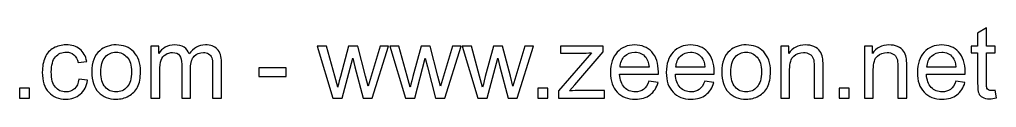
# Model space of a CAD drawing. Header units: millimetres. Extents: x -175 to 234, y -149 to 198.
# Drawn here: x 19.3 to 101.8, y -148.6 to -142.6 of the extents above; entities that cross this region are included whole.
import ezdxf

# ---------------------------------------------------------------- set-up
doc = ezdxf.new("R2010")
doc.units = ezdxf.units.MM
doc.header["$MEASUREMENT"] = 0
doc.layers.add('Layer 1', color=7, linetype='Continuous')

msp = doc.modelspace()

# ---------------------------------------------------------------- linework, layer by layer
at = {"layer": 'Layer 1', "color": 250}
for points, knots in [([(101.6707, -147.8857), (101.6707, -147.8857), (101.7723, -148.5432), (101.7723, -148.5432), (101.7723, -148.5432), (101.5635, -148.587), (101.3758, -148.6096), (101.2121, -148.6096), (101.2121, -148.6096), (100.9426, -148.6096), (100.7338, -148.5672), (100.5842, -148.4812), (100.5842, -148.4812), (100.436, -148.3951), (100.3316, -148.2836), (100.2709, -148.1439), (100.2709, -148.1439), (100.2102, -148.0042), (100.1806, -147.7107), (100.1806, -147.2634), (100.1806, -147.2634), (100.1806, -147.2634), (100.1806, -144.7318), (100.1806, -144.7318), (100.1806, -144.7318), (100.1806, -144.7318), (99.6303, -144.7318), (99.6303, -144.7318), (99.6303, -144.7318), (99.6303, -144.7318), (99.6303, -144.1561), (99.6303, -144.1561), (99.6303, -144.1561), (99.6303, -144.1561), (100.1806, -144.1561), (100.1806, -144.1561), (100.1806, -144.1561), (100.1806, -144.1561), (100.1806, -143.0695), (100.1806, -143.0695), (100.1806, -143.0695), (100.1806, -143.0695), (100.9257, -142.6222), (100.9257, -142.6222), (100.9257, -142.6222), (100.9257, -142.6222), (100.9257, -144.1561), (100.9257, -144.1561), (100.9257, -144.1561), (100.9257, -144.1561), (101.6707, -144.1561), (101.6707, -144.1561), (101.6707, -144.1561), (101.6707, -144.1561), (101.6707, -144.7318), (101.6707, -144.7318), (101.6707, -144.7318), (101.6707, -144.7318), (100.9257, -144.7318), (100.9257, -144.7318), (100.9257, -144.7318), (100.9257, -144.7318), (100.9257, -147.3057), (100.9257, -147.3057), (100.9257, -147.3057), (100.9257, -147.5188), (100.9384, -147.6557), (100.9652, -147.7163), (100.9652, -147.7163), (100.9906, -147.777), (101.0329, -147.825), (101.0922, -147.8617), (101.0922, -147.8617), (101.1515, -147.897), (101.2361, -147.9153), (101.3462, -147.9153), (101.3462, -147.9153), (101.428, -147.9153), (101.5367, -147.9054), (101.6707, -147.8857)], [0, 0, 0, 0, 0.047619, 0.047619, 0.047619, 0.047619, 0.0952381, 0.0952381, 0.0952381, 0.0952381, 0.1428571, 0.1428571, 0.1428571, 0.1428571, 0.1904762, 0.1904762, 0.1904762, 0.1904762, 0.2380952, 0.2380952, 0.2380952, 0.2380952, 0.2857143, 0.2857143, 0.2857143, 0.2857143, 0.3333333, 0.3333333, 0.3333333, 0.3333333, 0.3809524, 0.3809524, 0.3809524, 0.3809524, 0.4285714, 0.4285714, 0.4285714, 0.4285714, 0.4761905, 0.4761905, 0.4761905, 0.4761905, 0.5238095, 0.5238095, 0.5238095, 0.5238095, 0.5714286, 0.5714286, 0.5714286, 0.5714286, 0.6190476, 0.6190476, 0.6190476, 0.6190476, 0.6666667, 0.6666667, 0.6666667, 0.6666667, 0.7142857, 0.7142857, 0.7142857, 0.7142857, 0.7619048, 0.7619048, 0.7619048, 0.7619048, 0.8095238, 0.8095238, 0.8095238, 0.8095238, 0.8571429, 0.8571429, 0.8571429, 0.8571429, 0.9047619, 0.9047619, 0.9047619, 0.9047619, 1, 1, 1, 1]), ([(24.3372, -146.9416), (24.3372, -146.9416), (25.0653, -147.0432), (25.0653, -147.0432), (25.0653, -147.0432), (24.9849, -147.5442), (24.7817, -147.9351), (24.4529, -148.2187), (24.4529, -148.2187), (24.1241, -148.5023), (23.7191, -148.6434), (23.2408, -148.6434), (23.2408, -148.6434), (22.6411, -148.6434), (22.1584, -148.4473), (21.7944, -148.055), (21.7944, -148.055), (21.4289, -147.6627), (21.2469, -147.1011), (21.2469, -146.3701), (21.2469, -146.3701), (21.2469, -145.896), (21.3259, -145.4825), (21.4825, -145.1269), (21.4825, -145.1269), (21.6392, -144.7727), (21.8776, -144.506), (22.1994, -144.3297), (22.1994, -144.3297), (22.5197, -144.1518), (22.8682, -144.0629), (23.2464, -144.0629), (23.2464, -144.0629), (23.722, -144.0629), (24.1128, -144.1829), (24.4148, -144.4242), (24.4148, -144.4242), (24.7182, -144.6655), (24.9129, -145.0084), (24.9976, -145.4515), (24.9976, -145.4515), (24.9976, -145.4515), (24.2779, -145.5616), (24.2779, -145.5616), (24.2779, -145.5616), (24.2088, -145.2666), (24.0874, -145.0451), (23.9111, -144.8955), (23.9111, -144.8955), (23.7361, -144.7473), (23.5244, -144.6726), (23.2761, -144.6726), (23.2761, -144.6726), (22.9007, -144.6726), (22.5959, -144.8066), (22.3602, -145.0747), (22.3602, -145.0747), (22.126, -145.3442), (22.0089, -145.7676), (22.0089, -146.349), (22.0089, -146.349), (22.0089, -146.9388), (22.1218, -147.3664), (22.3475, -147.6331), (22.3475, -147.6331), (22.5747, -147.8998), (22.8697, -148.0338), (23.2323, -148.0338), (23.2323, -148.0338), (23.5258, -148.0338), (23.7699, -147.9449), (23.9647, -147.7657), (23.9647, -147.7657), (24.1608, -147.5879), (24.285, -147.3128), (24.3372, -146.9416)], [0, 0, 0, 0, 0.05, 0.05, 0.05, 0.05, 0.1, 0.1, 0.1, 0.1, 0.15, 0.15, 0.15, 0.15, 0.2, 0.2, 0.2, 0.2, 0.25, 0.25, 0.25, 0.25, 0.3, 0.3, 0.3, 0.3, 0.35, 0.35, 0.35, 0.35, 0.4, 0.4, 0.4, 0.4, 0.45, 0.45, 0.45, 0.45, 0.5, 0.5, 0.5, 0.5, 0.55, 0.55, 0.55, 0.55, 0.6, 0.6, 0.6, 0.6, 0.65, 0.65, 0.65, 0.65, 0.7, 0.7, 0.7, 0.7, 0.75, 0.75, 0.75, 0.75, 0.8, 0.8, 0.8, 0.8, 0.85, 0.85, 0.85, 0.85, 0.9, 0.9, 0.9, 0.9, 1, 1, 1, 1]), ([(25.421, -146.3532), (25.421, -145.5418), (25.6468, -144.9407), (26.0997, -144.5498), (26.0997, -144.5498), (26.4765, -144.2252), (26.938, -144.0629), (27.4812, -144.0629), (27.4812, -144.0629), (28.0838, -144.0629), (28.5777, -144.2605), (28.9615, -144.6556), (28.9615, -144.6556), (29.3439, -145.0493), (29.5358, -145.5954), (29.5358, -146.2911), (29.5358, -146.2911), (29.5358, -146.8555), (29.4512, -147.2986), (29.2818, -147.6218), (29.2818, -147.6218), (29.1125, -147.9449), (28.8655, -148.1961), (28.541, -148.3753), (28.541, -148.3753), (28.2178, -148.5545), (27.8636, -148.6434), (27.4812, -148.6434), (27.4812, -148.6434), (26.866, -148.6434), (26.3693, -148.4473), (25.9897, -148.0536), (25.9897, -148.0536), (25.6101, -147.6599), (25.421, -147.0926), (25.421, -146.3532)], [0, 0, 0, 0, 0.1, 0.1, 0.1, 0.1, 0.2, 0.2, 0.2, 0.2, 0.3, 0.3, 0.3, 0.3, 0.4, 0.4, 0.4, 0.4, 0.5, 0.5, 0.5, 0.5, 0.6, 0.6, 0.6, 0.6, 0.7, 0.7, 0.7, 0.7, 0.8, 0.8, 0.8, 0.8, 1, 1, 1, 1]), ([(30.4093, -148.5503), (30.4093, -148.5503), (30.4093, -144.1561), (30.4093, -144.1561), (30.4093, -144.1561), (30.4093, -144.1561), (31.0782, -144.1561), (31.0782, -144.1561), (31.0782, -144.1561), (31.0782, -144.1561), (31.0782, -144.777), (31.0782, -144.777), (31.0782, -144.777), (31.215, -144.5625), (31.3985, -144.3889), (31.6271, -144.2591), (31.6271, -144.2591), (31.8557, -144.1279), (32.1153, -144.0629), (32.4074, -144.0629), (32.4074, -144.0629), (32.732, -144.0629), (32.9987, -144.1307), (33.2061, -144.2647), (33.2061, -144.2647), (33.4136, -144.4002), (33.5603, -144.5879), (33.645, -144.8306), (33.645, -144.8306), (33.9949, -144.3184), (34.4479, -144.0629), (35.0067, -144.0629), (35.0067, -144.0629), (35.4442, -144.0629), (35.7814, -144.1829), (36.0157, -144.4242), (36.0157, -144.4242), (36.2513, -144.6655), (36.3699, -145.0366), (36.3699, -145.5376), (36.3699, -145.5376), (36.3699, -145.5376), (36.3699, -148.5503), (36.3699, -148.5503), (36.3699, -148.5503), (36.3699, -148.5503), (35.6248, -148.5503), (35.6248, -148.5503), (35.6248, -148.5503), (35.6248, -148.5503), (35.6248, -145.7845), (35.6248, -145.7845), (35.6248, -145.7845), (35.6248, -145.4882), (35.5994, -145.2737), (35.5514, -145.1425), (35.5514, -145.1425), (35.5034, -145.0112), (35.4159, -144.9068), (35.2875, -144.8264), (35.2875, -144.8264), (35.1605, -144.7459), (35.011, -144.7064), (34.8402, -144.7064), (34.8402, -144.7064), (34.5298, -144.7064), (34.2729, -144.8094), (34.0683, -145.014), (34.0683, -145.014), (33.8637, -145.2201), (33.7621, -145.5489), (33.7621, -146.0004), (33.7621, -146.0004), (33.7621, -146.0004), (33.7621, -148.5503), (33.7621, -148.5503), (33.7621, -148.5503), (33.7621, -148.5503), (33.017, -148.5503), (33.017, -148.5503), (33.017, -148.5503), (33.017, -148.5503), (33.017, -145.6984), (33.017, -145.6984), (33.017, -145.6984), (33.017, -145.3682), (32.9564, -145.1199), (32.835, -144.9548), (32.835, -144.9548), (32.7137, -144.7897), (32.5147, -144.7064), (32.2395, -144.7064), (32.2395, -144.7064), (32.0307, -144.7064), (31.8374, -144.7615), (31.6596, -144.8715), (31.6596, -144.8715), (31.4818, -144.9816), (31.3533, -145.1425), (31.2729, -145.3555), (31.2729, -145.3555), (31.1939, -145.5672), (31.1544, -145.8734), (31.1544, -146.2728), (31.1544, -146.2728), (31.1544, -146.2728), (31.1544, -148.5503), (31.1544, -148.5503), (31.1544, -148.5503), (31.1544, -148.5503), (30.4093, -148.5503), (30.4093, -148.5503)], [0, 0, 0, 0, 0.0344828, 0.0344828, 0.0344828, 0.0344828, 0.0689655, 0.0689655, 0.0689655, 0.0689655, 0.1034483, 0.1034483, 0.1034483, 0.1034483, 0.137931, 0.137931, 0.137931, 0.137931, 0.1724138, 0.1724138, 0.1724138, 0.1724138, 0.2068966, 0.2068966, 0.2068966, 0.2068966, 0.2413793, 0.2413793, 0.2413793, 0.2413793, 0.2758621, 0.2758621, 0.2758621, 0.2758621, 0.3103448, 0.3103448, 0.3103448, 0.3103448, 0.3448276, 0.3448276, 0.3448276, 0.3448276, 0.3793103, 0.3793103, 0.3793103, 0.3793103, 0.4137931, 0.4137931, 0.4137931, 0.4137931, 0.4482759, 0.4482759, 0.4482759, 0.4482759, 0.4827586, 0.4827586, 0.4827586, 0.4827586, 0.5172414, 0.5172414, 0.5172414, 0.5172414, 0.5517241, 0.5517241, 0.5517241, 0.5517241, 0.5862069, 0.5862069, 0.5862069, 0.5862069, 0.6206897, 0.6206897, 0.6206897, 0.6206897, 0.6551724, 0.6551724, 0.6551724, 0.6551724, 0.6896552, 0.6896552, 0.6896552, 0.6896552, 0.7241379, 0.7241379, 0.7241379, 0.7241379, 0.7586207, 0.7586207, 0.7586207, 0.7586207, 0.7931034, 0.7931034, 0.7931034, 0.7931034, 0.8275862, 0.8275862, 0.8275862, 0.8275862, 0.862069, 0.862069, 0.862069, 0.862069, 0.8965517, 0.8965517, 0.8965517, 0.8965517, 0.9310345, 0.9310345, 0.9310345, 0.9310345, 1, 1, 1, 1]), ([(45.7763, -148.5503), (45.7763, -148.5503), (44.4485, -144.1561), (44.4485, -144.1561), (44.4485, -144.1561), (44.4485, -144.1561), (45.2274, -144.1561), (45.2274, -144.1561), (45.2274, -144.1561), (45.2274, -144.1561), (45.9287, -146.6919), (45.9287, -146.6919), (45.9287, -146.6919), (45.9287, -146.6919), (46.1771, -147.6359), (46.1771, -147.6359), (46.1771, -147.6359), (46.187, -147.5893), (46.2632, -147.2874), (46.4043, -146.73), (46.4043, -146.73), (46.4043, -146.73), (47.1, -144.1561), (47.1, -144.1561), (47.1, -144.1561), (47.1, -144.1561), (47.8634, -144.1561), (47.8634, -144.1561), (47.8634, -144.1561), (47.8634, -144.1561), (48.5252, -146.7074), (48.5252, -146.7074), (48.5252, -146.7074), (48.5252, -146.7074), (48.7411, -147.5442), (48.7411, -147.5442), (48.7411, -147.5442), (48.7411, -147.5442), (48.9937, -146.6961), (48.9937, -146.6961), (48.9937, -146.6961), (48.9937, -146.6961), (49.7529, -144.1561), (49.7529, -144.1561), (49.7529, -144.1561), (49.7529, -144.1561), (50.4768, -144.1561), (50.4768, -144.1561), (50.4768, -144.1561), (50.4768, -144.1561), (49.0981, -148.5503), (49.0981, -148.5503), (49.0981, -148.5503), (49.0981, -148.5503), (48.3276, -148.5503), (48.3276, -148.5503), (48.3276, -148.5503), (48.3276, -148.5503), (47.6305, -145.9214), (47.6305, -145.9214), (47.6305, -145.9214), (47.6305, -145.9214), (47.4541, -145.1693), (47.4541, -145.1693), (47.4541, -145.1693), (47.4541, -145.1693), (46.5651, -148.5503), (46.5651, -148.5503), (46.5651, -148.5503), (46.5651, -148.5503), (45.7763, -148.5503), (45.7763, -148.5503)], [0, 0, 0, 0, 0.0526316, 0.0526316, 0.0526316, 0.0526316, 0.1052632, 0.1052632, 0.1052632, 0.1052632, 0.1578947, 0.1578947, 0.1578947, 0.1578947, 0.2105263, 0.2105263, 0.2105263, 0.2105263, 0.2631579, 0.2631579, 0.2631579, 0.2631579, 0.3157895, 0.3157895, 0.3157895, 0.3157895, 0.3684211, 0.3684211, 0.3684211, 0.3684211, 0.4210526, 0.4210526, 0.4210526, 0.4210526, 0.4736842, 0.4736842, 0.4736842, 0.4736842, 0.5263158, 0.5263158, 0.5263158, 0.5263158, 0.5789474, 0.5789474, 0.5789474, 0.5789474, 0.6315789, 0.6315789, 0.6315789, 0.6315789, 0.6842105, 0.6842105, 0.6842105, 0.6842105, 0.7368421, 0.7368421, 0.7368421, 0.7368421, 0.7894737, 0.7894737, 0.7894737, 0.7894737, 0.8421053, 0.8421053, 0.8421053, 0.8421053, 0.8947368, 0.8947368, 0.8947368, 0.8947368, 1, 1, 1, 1]), ([(51.8907, -148.5503), (51.8907, -148.5503), (50.5629, -144.1561), (50.5629, -144.1561), (50.5629, -144.1561), (50.5629, -144.1561), (51.3418, -144.1561), (51.3418, -144.1561), (51.3418, -144.1561), (51.3418, -144.1561), (52.0431, -146.6919), (52.0431, -146.6919), (52.0431, -146.6919), (52.0431, -146.6919), (52.2915, -147.6359), (52.2915, -147.6359), (52.2915, -147.6359), (52.3014, -147.5893), (52.3776, -147.2874), (52.5187, -146.73), (52.5187, -146.73), (52.5187, -146.73), (53.2144, -144.1561), (53.2144, -144.1561), (53.2144, -144.1561), (53.2144, -144.1561), (53.9778, -144.1561), (53.9778, -144.1561), (53.9778, -144.1561), (53.9778, -144.1561), (54.6396, -146.7074), (54.6396, -146.7074), (54.6396, -146.7074), (54.6396, -146.7074), (54.8555, -147.5442), (54.8555, -147.5442), (54.8555, -147.5442), (54.8555, -147.5442), (55.1081, -146.6961), (55.1081, -146.6961), (55.1081, -146.6961), (55.1081, -146.6961), (55.8673, -144.1561), (55.8673, -144.1561), (55.8673, -144.1561), (55.8673, -144.1561), (56.5912, -144.1561), (56.5912, -144.1561), (56.5912, -144.1561), (56.5912, -144.1561), (55.2125, -148.5503), (55.2125, -148.5503), (55.2125, -148.5503), (55.2125, -148.5503), (54.442, -148.5503), (54.442, -148.5503), (54.442, -148.5503), (54.442, -148.5503), (53.7449, -145.9214), (53.7449, -145.9214), (53.7449, -145.9214), (53.7449, -145.9214), (53.5685, -145.1693), (53.5685, -145.1693), (53.5685, -145.1693), (53.5685, -145.1693), (52.6795, -148.5503), (52.6795, -148.5503), (52.6795, -148.5503), (52.6795, -148.5503), (51.8907, -148.5503), (51.8907, -148.5503)], [0, 0, 0, 0, 0.0526316, 0.0526316, 0.0526316, 0.0526316, 0.1052632, 0.1052632, 0.1052632, 0.1052632, 0.1578947, 0.1578947, 0.1578947, 0.1578947, 0.2105263, 0.2105263, 0.2105263, 0.2105263, 0.2631579, 0.2631579, 0.2631579, 0.2631579, 0.3157895, 0.3157895, 0.3157895, 0.3157895, 0.3684211, 0.3684211, 0.3684211, 0.3684211, 0.4210526, 0.4210526, 0.4210526, 0.4210526, 0.4736842, 0.4736842, 0.4736842, 0.4736842, 0.5263158, 0.5263158, 0.5263158, 0.5263158, 0.5789474, 0.5789474, 0.5789474, 0.5789474, 0.6315789, 0.6315789, 0.6315789, 0.6315789, 0.6842105, 0.6842105, 0.6842105, 0.6842105, 0.7368421, 0.7368421, 0.7368421, 0.7368421, 0.7894737, 0.7894737, 0.7894737, 0.7894737, 0.8421053, 0.8421053, 0.8421053, 0.8421053, 0.8947368, 0.8947368, 0.8947368, 0.8947368, 1, 1, 1, 1]), ([(58.0051, -148.5503), (58.0051, -148.5503), (56.6773, -144.1561), (56.6773, -144.1561), (56.6773, -144.1561), (56.6773, -144.1561), (57.4562, -144.1561), (57.4562, -144.1561), (57.4562, -144.1561), (57.4562, -144.1561), (58.1575, -146.6919), (58.1575, -146.6919), (58.1575, -146.6919), (58.1575, -146.6919), (58.4059, -147.6359), (58.4059, -147.6359), (58.4059, -147.6359), (58.4158, -147.5893), (58.492, -147.2874), (58.6331, -146.73), (58.6331, -146.73), (58.6331, -146.73), (59.3288, -144.1561), (59.3288, -144.1561), (59.3288, -144.1561), (59.3288, -144.1561), (60.0922, -144.1561), (60.0922, -144.1561), (60.0922, -144.1561), (60.0922, -144.1561), (60.754, -146.7074), (60.754, -146.7074), (60.754, -146.7074), (60.754, -146.7074), (60.9699, -147.5442), (60.9699, -147.5442), (60.9699, -147.5442), (60.9699, -147.5442), (61.2225, -146.6961), (61.2225, -146.6961), (61.2225, -146.6961), (61.2225, -146.6961), (61.9817, -144.1561), (61.9817, -144.1561), (61.9817, -144.1561), (61.9817, -144.1561), (62.7056, -144.1561), (62.7056, -144.1561), (62.7056, -144.1561), (62.7056, -144.1561), (61.3269, -148.5503), (61.3269, -148.5503), (61.3269, -148.5503), (61.3269, -148.5503), (60.5564, -148.5503), (60.5564, -148.5503), (60.5564, -148.5503), (60.5564, -148.5503), (59.8593, -145.9214), (59.8593, -145.9214), (59.8593, -145.9214), (59.8593, -145.9214), (59.6829, -145.1693), (59.6829, -145.1693), (59.6829, -145.1693), (59.6829, -145.1693), (58.7939, -148.5503), (58.7939, -148.5503), (58.7939, -148.5503), (58.7939, -148.5503), (58.0051, -148.5503), (58.0051, -148.5503)], [0, 0, 0, 0, 0.0526316, 0.0526316, 0.0526316, 0.0526316, 0.1052632, 0.1052632, 0.1052632, 0.1052632, 0.1578947, 0.1578947, 0.1578947, 0.1578947, 0.2105263, 0.2105263, 0.2105263, 0.2105263, 0.2631579, 0.2631579, 0.2631579, 0.2631579, 0.3157895, 0.3157895, 0.3157895, 0.3157895, 0.3684211, 0.3684211, 0.3684211, 0.3684211, 0.4210526, 0.4210526, 0.4210526, 0.4210526, 0.4736842, 0.4736842, 0.4736842, 0.4736842, 0.5263158, 0.5263158, 0.5263158, 0.5263158, 0.5789474, 0.5789474, 0.5789474, 0.5789474, 0.6315789, 0.6315789, 0.6315789, 0.6315789, 0.6842105, 0.6842105, 0.6842105, 0.6842105, 0.7368421, 0.7368421, 0.7368421, 0.7368421, 0.7894737, 0.7894737, 0.7894737, 0.7894737, 0.8421053, 0.8421053, 0.8421053, 0.8421053, 0.8947368, 0.8947368, 0.8947368, 0.8947368, 1, 1, 1, 1]), ([(64.8208, -148.5503), (64.8208, -148.5503), (64.8208, -147.9435), (64.8208, -147.9435), (64.8208, -147.9435), (64.8208, -147.9435), (67.6035, -144.7318), (67.6035, -144.7318), (67.6035, -144.7318), (67.2874, -144.7488), (67.0094, -144.7572), (66.7696, -144.7572), (66.7696, -144.7572), (66.7696, -144.7572), (64.9901, -144.7572), (64.9901, -144.7572), (64.9901, -144.7572), (64.9901, -144.7572), (64.9901, -144.1561), (64.9901, -144.1561), (64.9901, -144.1561), (64.9901, -144.1561), (68.5715, -144.1561), (68.5715, -144.1561), (68.5715, -144.1561), (68.5715, -144.1561), (68.5715, -144.6457), (68.5715, -144.6457), (68.5715, -144.6457), (68.5715, -144.6457), (66.1896, -147.4313), (66.1896, -147.4313), (66.1896, -147.4313), (66.1896, -147.4313), (65.7338, -147.9492), (65.7338, -147.9492), (65.7338, -147.9492), (66.0682, -147.9209), (66.3815, -147.9068), (66.6736, -147.9068), (66.6736, -147.9068), (66.6736, -147.9068), (68.707, -147.9068), (68.707, -147.9068), (68.707, -147.9068), (68.707, -147.9068), (68.707, -148.5503), (68.707, -148.5503), (68.707, -148.5503), (68.707, -148.5503), (64.8208, -148.5503), (64.8208, -148.5503)], [0, 0, 0, 0, 0.0714286, 0.0714286, 0.0714286, 0.0714286, 0.1428571, 0.1428571, 0.1428571, 0.1428571, 0.2142857, 0.2142857, 0.2142857, 0.2142857, 0.2857143, 0.2857143, 0.2857143, 0.2857143, 0.3571429, 0.3571429, 0.3571429, 0.3571429, 0.4285714, 0.4285714, 0.4285714, 0.4285714, 0.5, 0.5, 0.5, 0.5, 0.5714286, 0.5714286, 0.5714286, 0.5714286, 0.6428571, 0.6428571, 0.6428571, 0.6428571, 0.7142857, 0.7142857, 0.7142857, 0.7142857, 0.7857143, 0.7857143, 0.7857143, 0.7857143, 0.8571429, 0.8571429, 0.8571429, 0.8571429, 1, 1, 1, 1]), ([(72.4451, -147.1279), (72.4451, -147.1279), (73.2156, -147.2295), (73.2156, -147.2295), (73.2156, -147.2295), (73.0956, -147.6768), (72.8713, -148.0254), (72.5439, -148.2723), (72.5439, -148.2723), (72.2165, -148.5193), (71.7988, -148.6434), (71.2894, -148.6434), (71.2894, -148.6434), (70.6488, -148.6434), (70.1408, -148.4459), (69.7654, -148.0508), (69.7654, -148.0508), (69.39, -147.6571), (69.2024, -147.1025), (69.2024, -146.3899), (69.2024, -146.3899), (69.2024, -145.6533), (69.3915, -145.0804), (69.771, -144.674), (69.771, -144.674), (70.1506, -144.2661), (70.6431, -144.0629), (71.2485, -144.0629), (71.2485, -144.0629), (71.8341, -144.0629), (72.3125, -144.2619), (72.6836, -144.6613), (72.6836, -144.6613), (73.0547, -145.0606), (73.241, -145.6222), (73.241, -146.3461), (73.241, -146.3461), (73.241, -146.3899), (73.2396, -146.4562), (73.2368, -146.5437), (73.2368, -146.5437), (73.2368, -146.5437), (69.9644, -146.5437), (69.9644, -146.5437), (69.9644, -146.5437), (69.9926, -147.0249), (70.1281, -147.3946), (70.3736, -147.65), (70.3736, -147.65), (70.6177, -147.9054), (70.9239, -148.0338), (71.2894, -148.0338), (71.2894, -148.0338), (71.5618, -148.0338), (71.7946, -147.9619), (71.9865, -147.8179), (71.9865, -147.8179), (72.1798, -147.674), (72.3322, -147.444), (72.4451, -147.1279)], [0, 0, 0, 0, 0.0625, 0.0625, 0.0625, 0.0625, 0.125, 0.125, 0.125, 0.125, 0.1875, 0.1875, 0.1875, 0.1875, 0.25, 0.25, 0.25, 0.25, 0.3125, 0.3125, 0.3125, 0.3125, 0.375, 0.375, 0.375, 0.375, 0.4375, 0.4375, 0.4375, 0.4375, 0.5, 0.5, 0.5, 0.5, 0.5625, 0.5625, 0.5625, 0.5625, 0.625, 0.625, 0.625, 0.625, 0.6875, 0.6875, 0.6875, 0.6875, 0.75, 0.75, 0.75, 0.75, 0.8125, 0.8125, 0.8125, 0.8125, 0.875, 0.875, 0.875, 0.875, 1, 1, 1, 1]), ([(77.154, -147.1279), (77.154, -147.1279), (77.9245, -147.2295), (77.9245, -147.2295), (77.9245, -147.2295), (77.8045, -147.6768), (77.5802, -148.0254), (77.2528, -148.2723), (77.2528, -148.2723), (76.9254, -148.5193), (76.5077, -148.6434), (75.9983, -148.6434), (75.9983, -148.6434), (75.3577, -148.6434), (74.8497, -148.4459), (74.4743, -148.0508), (74.4743, -148.0508), (74.0989, -147.6571), (73.9113, -147.1025), (73.9113, -146.3899), (73.9113, -146.3899), (73.9113, -145.6533), (74.1004, -145.0804), (74.4799, -144.674), (74.4799, -144.674), (74.8595, -144.2661), (75.352, -144.0629), (75.9574, -144.0629), (75.9574, -144.0629), (76.543, -144.0629), (77.0214, -144.2619), (77.3925, -144.6613), (77.3925, -144.6613), (77.7636, -145.0606), (77.9499, -145.6222), (77.9499, -146.3461), (77.9499, -146.3461), (77.9499, -146.3899), (77.9485, -146.4562), (77.9457, -146.5437), (77.9457, -146.5437), (77.9457, -146.5437), (74.6733, -146.5437), (74.6733, -146.5437), (74.6733, -146.5437), (74.7015, -147.0249), (74.837, -147.3946), (75.0825, -147.65), (75.0825, -147.65), (75.3266, -147.9054), (75.6328, -148.0338), (75.9983, -148.0338), (75.9983, -148.0338), (76.2707, -148.0338), (76.5035, -147.9619), (76.6954, -147.8179), (76.6954, -147.8179), (76.8887, -147.674), (77.0411, -147.444), (77.154, -147.1279)], [0, 0, 0, 0, 0.0625, 0.0625, 0.0625, 0.0625, 0.125, 0.125, 0.125, 0.125, 0.1875, 0.1875, 0.1875, 0.1875, 0.25, 0.25, 0.25, 0.25, 0.3125, 0.3125, 0.3125, 0.3125, 0.375, 0.375, 0.375, 0.375, 0.4375, 0.4375, 0.4375, 0.4375, 0.5, 0.5, 0.5, 0.5, 0.5625, 0.5625, 0.5625, 0.5625, 0.625, 0.625, 0.625, 0.625, 0.6875, 0.6875, 0.6875, 0.6875, 0.75, 0.75, 0.75, 0.75, 0.8125, 0.8125, 0.8125, 0.8125, 0.875, 0.875, 0.875, 0.875, 1, 1, 1, 1]), ([(78.5863, -146.3532), (78.5863, -145.5418), (78.8121, -144.9407), (79.265, -144.5498), (79.265, -144.5498), (79.6418, -144.2252), (80.1033, -144.0629), (80.6465, -144.0629), (80.6465, -144.0629), (81.2491, -144.0629), (81.743, -144.2605), (82.1268, -144.6556), (82.1268, -144.6556), (82.5092, -145.0493), (82.7011, -145.5954), (82.7011, -146.2911), (82.7011, -146.2911), (82.7011, -146.8555), (82.6165, -147.2986), (82.4471, -147.6218), (82.4471, -147.6218), (82.2778, -147.9449), (82.0308, -148.1961), (81.7063, -148.3753), (81.7063, -148.3753), (81.3831, -148.5545), (81.0289, -148.6434), (80.6465, -148.6434), (80.6465, -148.6434), (80.0313, -148.6434), (79.5346, -148.4473), (79.155, -148.0536), (79.155, -148.0536), (78.7754, -147.6599), (78.5863, -147.0926), (78.5863, -146.3532)], [0, 0, 0, 0, 0.1, 0.1, 0.1, 0.1, 0.2, 0.2, 0.2, 0.2, 0.3, 0.3, 0.3, 0.3, 0.4, 0.4, 0.4, 0.4, 0.5, 0.5, 0.5, 0.5, 0.6, 0.6, 0.6, 0.6, 0.7, 0.7, 0.7, 0.7, 0.8, 0.8, 0.8, 0.8, 1, 1, 1, 1]), ([(83.5746, -148.5503), (83.5746, -148.5503), (83.5746, -144.1561), (83.5746, -144.1561), (83.5746, -144.1561), (83.5746, -144.1561), (84.2435, -144.1561), (84.2435, -144.1561), (84.2435, -144.1561), (84.2435, -144.1561), (84.2435, -144.7798), (84.2435, -144.7798), (84.2435, -144.7798), (84.5652, -144.3014), (85.0309, -144.0629), (85.6391, -144.0629), (85.6391, -144.0629), (85.9044, -144.0629), (86.1471, -144.1109), (86.3686, -144.2055), (86.3686, -144.2055), (86.5902, -144.3), (86.7567, -144.4256), (86.8667, -144.5794), (86.8667, -144.5794), (86.9768, -144.7332), (87.0544, -144.9167), (87.0982, -145.1283), (87.0982, -145.1283), (87.125, -145.2666), (87.1391, -145.5079), (87.1391, -145.8522), (87.1391, -145.8522), (87.1391, -145.8522), (87.1391, -148.5503), (87.1391, -148.5503), (87.1391, -148.5503), (87.1391, -148.5503), (86.394, -148.5503), (86.394, -148.5503), (86.394, -148.5503), (86.394, -148.5503), (86.394, -145.8805), (86.394, -145.8805), (86.394, -145.8805), (86.394, -145.5771), (86.3658, -145.3499), (86.3079, -145.2003), (86.3079, -145.2003), (86.2501, -145.0507), (86.1471, -144.9308), (86.0003, -144.8405), (86.0003, -144.8405), (85.8536, -144.7516), (85.68, -144.7064), (85.4824, -144.7064), (85.4824, -144.7064), (85.1663, -144.7064), (84.894, -144.8066), (84.664, -145.0084), (84.664, -145.0084), (84.434, -145.2088), (84.3197, -145.5912), (84.3197, -146.1528), (84.3197, -146.1528), (84.3197, -146.1528), (84.3197, -148.5503), (84.3197, -148.5503), (84.3197, -148.5503), (84.3197, -148.5503), (83.5746, -148.5503), (83.5746, -148.5503)], [0, 0, 0, 0, 0.0526316, 0.0526316, 0.0526316, 0.0526316, 0.1052632, 0.1052632, 0.1052632, 0.1052632, 0.1578947, 0.1578947, 0.1578947, 0.1578947, 0.2105263, 0.2105263, 0.2105263, 0.2105263, 0.2631579, 0.2631579, 0.2631579, 0.2631579, 0.3157895, 0.3157895, 0.3157895, 0.3157895, 0.3684211, 0.3684211, 0.3684211, 0.3684211, 0.4210526, 0.4210526, 0.4210526, 0.4210526, 0.4736842, 0.4736842, 0.4736842, 0.4736842, 0.5263158, 0.5263158, 0.5263158, 0.5263158, 0.5789474, 0.5789474, 0.5789474, 0.5789474, 0.6315789, 0.6315789, 0.6315789, 0.6315789, 0.6842105, 0.6842105, 0.6842105, 0.6842105, 0.7368421, 0.7368421, 0.7368421, 0.7368421, 0.7894737, 0.7894737, 0.7894737, 0.7894737, 0.8421053, 0.8421053, 0.8421053, 0.8421053, 0.8947368, 0.8947368, 0.8947368, 0.8947368, 1, 1, 1, 1]), ([(90.6358, -148.5503), (90.6358, -148.5503), (90.6358, -144.1561), (90.6358, -144.1561), (90.6358, -144.1561), (90.6358, -144.1561), (91.3047, -144.1561), (91.3047, -144.1561), (91.3047, -144.1561), (91.3047, -144.1561), (91.3047, -144.7798), (91.3047, -144.7798), (91.3047, -144.7798), (91.6264, -144.3014), (92.0921, -144.0629), (92.7003, -144.0629), (92.7003, -144.0629), (92.9656, -144.0629), (93.2083, -144.1109), (93.4298, -144.2055), (93.4298, -144.2055), (93.6514, -144.3), (93.8179, -144.4256), (93.9279, -144.5794), (93.9279, -144.5794), (94.038, -144.7332), (94.1156, -144.9167), (94.1594, -145.1283), (94.1594, -145.1283), (94.1862, -145.2666), (94.2003, -145.5079), (94.2003, -145.8522), (94.2003, -145.8522), (94.2003, -145.8522), (94.2003, -148.5503), (94.2003, -148.5503), (94.2003, -148.5503), (94.2003, -148.5503), (93.4552, -148.5503), (93.4552, -148.5503), (93.4552, -148.5503), (93.4552, -148.5503), (93.4552, -145.8805), (93.4552, -145.8805), (93.4552, -145.8805), (93.4552, -145.5771), (93.427, -145.3499), (93.3691, -145.2003), (93.3691, -145.2003), (93.3113, -145.0507), (93.2083, -144.9308), (93.0615, -144.8405), (93.0615, -144.8405), (92.9148, -144.7516), (92.7412, -144.7064), (92.5436, -144.7064), (92.5436, -144.7064), (92.2275, -144.7064), (91.9552, -144.8066), (91.7252, -145.0084), (91.7252, -145.0084), (91.4952, -145.2088), (91.3809, -145.5912), (91.3809, -146.1528), (91.3809, -146.1528), (91.3809, -146.1528), (91.3809, -148.5503), (91.3809, -148.5503), (91.3809, -148.5503), (91.3809, -148.5503), (90.6358, -148.5503), (90.6358, -148.5503)], [0, 0, 0, 0, 0.0526316, 0.0526316, 0.0526316, 0.0526316, 0.1052632, 0.1052632, 0.1052632, 0.1052632, 0.1578947, 0.1578947, 0.1578947, 0.1578947, 0.2105263, 0.2105263, 0.2105263, 0.2105263, 0.2631579, 0.2631579, 0.2631579, 0.2631579, 0.3157895, 0.3157895, 0.3157895, 0.3157895, 0.3684211, 0.3684211, 0.3684211, 0.3684211, 0.4210526, 0.4210526, 0.4210526, 0.4210526, 0.4736842, 0.4736842, 0.4736842, 0.4736842, 0.5263158, 0.5263158, 0.5263158, 0.5263158, 0.5789474, 0.5789474, 0.5789474, 0.5789474, 0.6315789, 0.6315789, 0.6315789, 0.6315789, 0.6842105, 0.6842105, 0.6842105, 0.6842105, 0.7368421, 0.7368421, 0.7368421, 0.7368421, 0.7894737, 0.7894737, 0.7894737, 0.7894737, 0.8421053, 0.8421053, 0.8421053, 0.8421053, 0.8947368, 0.8947368, 0.8947368, 0.8947368, 1, 1, 1, 1]), ([(98.3419, -147.1279), (98.3419, -147.1279), (99.1124, -147.2295), (99.1124, -147.2295), (99.1124, -147.2295), (98.9924, -147.6768), (98.7681, -148.0254), (98.4407, -148.2723), (98.4407, -148.2723), (98.1133, -148.5193), (97.6956, -148.6434), (97.1862, -148.6434), (97.1862, -148.6434), (96.5456, -148.6434), (96.0376, -148.4459), (95.6622, -148.0508), (95.6622, -148.0508), (95.2868, -147.6571), (95.0992, -147.1025), (95.0992, -146.3899), (95.0992, -146.3899), (95.0992, -145.6533), (95.2883, -145.0804), (95.6678, -144.674), (95.6678, -144.674), (96.0474, -144.2661), (96.5399, -144.0629), (97.1453, -144.0629), (97.1453, -144.0629), (97.7309, -144.0629), (98.2093, -144.2619), (98.5804, -144.6613), (98.5804, -144.6613), (98.9515, -145.0606), (99.1378, -145.6222), (99.1378, -146.3461), (99.1378, -146.3461), (99.1378, -146.3899), (99.1364, -146.4562), (99.1336, -146.5437), (99.1336, -146.5437), (99.1336, -146.5437), (95.8612, -146.5437), (95.8612, -146.5437), (95.8612, -146.5437), (95.8894, -147.0249), (96.0249, -147.3946), (96.2704, -147.65), (96.2704, -147.65), (96.5145, -147.9054), (96.8207, -148.0338), (97.1862, -148.0338), (97.1862, -148.0338), (97.4586, -148.0338), (97.6914, -147.9619), (97.8833, -147.8179), (97.8833, -147.8179), (98.0766, -147.674), (98.229, -147.444), (98.3419, -147.1279)], [0, 0, 0, 0, 0.0625, 0.0625, 0.0625, 0.0625, 0.125, 0.125, 0.125, 0.125, 0.1875, 0.1875, 0.1875, 0.1875, 0.25, 0.25, 0.25, 0.25, 0.3125, 0.3125, 0.3125, 0.3125, 0.375, 0.375, 0.375, 0.375, 0.4375, 0.4375, 0.4375, 0.4375, 0.5, 0.5, 0.5, 0.5, 0.5625, 0.5625, 0.5625, 0.5625, 0.625, 0.625, 0.625, 0.625, 0.6875, 0.6875, 0.6875, 0.6875, 0.75, 0.75, 0.75, 0.75, 0.8125, 0.8125, 0.8125, 0.8125, 0.875, 0.875, 0.875, 0.875, 1, 1, 1, 1]), ([(26.183, -146.3546), (26.183, -146.9162), (26.3058, -147.3367), (26.5513, -147.6147), (26.5513, -147.6147), (26.7983, -147.8941), (27.1073, -148.0338), (27.4812, -148.0338), (27.4812, -148.0338), (27.8509, -148.0338), (28.1586, -147.8941), (28.4055, -147.6133), (28.4055, -147.6133), (28.651, -147.3325), (28.7738, -146.9049), (28.7738, -146.3306), (28.7738, -146.3306), (28.7738, -145.7887), (28.6496, -145.3781), (28.4027, -145.1001), (28.4027, -145.1001), (28.1557, -144.8207), (27.8481, -144.681), (27.4812, -144.681), (27.4812, -144.681), (27.1073, -144.681), (26.7983, -144.8193), (26.5513, -145.0973), (26.5513, -145.0973), (26.3058, -145.3753), (26.183, -145.7944), (26.183, -146.3546)], [0, 0, 0, 0, 0.1111111, 0.1111111, 0.1111111, 0.1111111, 0.2222222, 0.2222222, 0.2222222, 0.2222222, 0.3333333, 0.3333333, 0.3333333, 0.3333333, 0.4444444, 0.4444444, 0.4444444, 0.4444444, 0.5555556, 0.5555556, 0.5555556, 0.5555556, 0.6666667, 0.6666667, 0.6666667, 0.6666667, 0.7777778, 0.7777778, 0.7777778, 0.7777778, 1, 1, 1, 1]), ([(70.0067, -145.9341), (70.0067, -145.9341), (72.4536, -145.9341), (72.4536, -145.9341), (72.4536, -145.9341), (72.4211, -145.5644), (72.3266, -145.2878), (72.1728, -145.1029), (72.1728, -145.1029), (71.9371, -144.8165), (71.6295, -144.6726), (71.2527, -144.6726), (71.2527, -144.6726), (70.9112, -144.6726), (70.6248, -144.7869), (70.3919, -145.0155), (70.3919, -145.0155), (70.1605, -145.2441), (70.0321, -145.5503), (70.0067, -145.9341)], [0, 0, 0, 0, 0.1666667, 0.1666667, 0.1666667, 0.1666667, 0.3333333, 0.3333333, 0.3333333, 0.3333333, 0.5, 0.5, 0.5, 0.5, 0.6666667, 0.6666667, 0.6666667, 0.6666667, 1, 1, 1, 1]), ([(74.7156, -145.9341), (74.7156, -145.9341), (77.1625, -145.9341), (77.1625, -145.9341), (77.1625, -145.9341), (77.13, -145.5644), (77.0355, -145.2878), (76.8817, -145.1029), (76.8817, -145.1029), (76.646, -144.8165), (76.3384, -144.6726), (75.9616, -144.6726), (75.9616, -144.6726), (75.6201, -144.6726), (75.3337, -144.7869), (75.1008, -145.0155), (75.1008, -145.0155), (74.8694, -145.2441), (74.741, -145.5503), (74.7156, -145.9341)], [0, 0, 0, 0, 0.1666667, 0.1666667, 0.1666667, 0.1666667, 0.3333333, 0.3333333, 0.3333333, 0.3333333, 0.5, 0.5, 0.5, 0.5, 0.6666667, 0.6666667, 0.6666667, 0.6666667, 1, 1, 1, 1]), ([(79.3483, -146.3546), (79.3483, -146.9162), (79.4711, -147.3367), (79.7166, -147.6147), (79.7166, -147.6147), (79.9636, -147.8941), (80.2726, -148.0338), (80.6465, -148.0338), (80.6465, -148.0338), (81.0162, -148.0338), (81.3239, -147.8941), (81.5708, -147.6133), (81.5708, -147.6133), (81.8163, -147.3325), (81.9391, -146.9049), (81.9391, -146.3306), (81.9391, -146.3306), (81.9391, -145.7887), (81.8149, -145.3781), (81.568, -145.1001), (81.568, -145.1001), (81.321, -144.8207), (81.0134, -144.681), (80.6465, -144.681), (80.6465, -144.681), (80.2726, -144.681), (79.9636, -144.8193), (79.7166, -145.0973), (79.7166, -145.0973), (79.4711, -145.3753), (79.3483, -145.7944), (79.3483, -146.3546)], [0, 0, 0, 0, 0.1111111, 0.1111111, 0.1111111, 0.1111111, 0.2222222, 0.2222222, 0.2222222, 0.2222222, 0.3333333, 0.3333333, 0.3333333, 0.3333333, 0.4444444, 0.4444444, 0.4444444, 0.4444444, 0.5555556, 0.5555556, 0.5555556, 0.5555556, 0.6666667, 0.6666667, 0.6666667, 0.6666667, 0.7777778, 0.7777778, 0.7777778, 0.7777778, 1, 1, 1, 1]), ([(95.9035, -145.9341), (95.9035, -145.9341), (98.3504, -145.9341), (98.3504, -145.9341), (98.3504, -145.9341), (98.3179, -145.5644), (98.2234, -145.2878), (98.0696, -145.1029), (98.0696, -145.1029), (97.8339, -144.8165), (97.5263, -144.6726), (97.1495, -144.6726), (97.1495, -144.6726), (96.808, -144.6726), (96.5216, -144.7869), (96.2887, -145.0155), (96.2887, -145.0155), (96.0573, -145.2441), (95.9289, -145.5503), (95.9035, -145.9341)], [0, 0, 0, 0, 0.1666667, 0.1666667, 0.1666667, 0.1666667, 0.3333333, 0.3333333, 0.3333333, 0.3333333, 0.5, 0.5, 0.5, 0.5, 0.6666667, 0.6666667, 0.6666667, 0.6666667, 1, 1, 1, 1]), ([(39.5181, -146.73), (39.5181, -146.73), (39.5181, -145.9849), (39.5181, -145.9849), (39.5181, -145.9849), (39.5181, -145.9849), (41.821, -145.9849), (41.821, -145.9849), (41.821, -145.9849), (41.821, -145.9849), (41.821, -146.73), (41.821, -146.73), (41.821, -146.73), (41.821, -146.73), (39.5181, -146.73), (39.5181, -146.73)], [0, 0, 0, 0, 0.2, 0.2, 0.2, 0.2, 0.4, 0.4, 0.4, 0.4, 0.6, 0.6, 0.6, 0.6, 1, 1, 1, 1]), ([(19.3264, -148.5503), (19.3264, -148.5503), (19.3264, -147.7036), (19.3264, -147.7036), (19.3264, -147.7036), (19.3264, -147.7036), (20.173, -147.7036), (20.173, -147.7036), (20.173, -147.7036), (20.173, -147.7036), (20.173, -148.5503), (20.173, -148.5503), (20.173, -148.5503), (20.173, -148.5503), (19.3264, -148.5503), (19.3264, -148.5503)], [0, 0, 0, 0, 0.2, 0.2, 0.2, 0.2, 0.4, 0.4, 0.4, 0.4, 0.6, 0.6, 0.6, 0.6, 1, 1, 1, 1]), ([(63.0739, -148.5503), (63.0739, -148.5503), (63.0739, -147.7036), (63.0739, -147.7036), (63.0739, -147.7036), (63.0739, -147.7036), (63.9205, -147.7036), (63.9205, -147.7036), (63.9205, -147.7036), (63.9205, -147.7036), (63.9205, -148.5503), (63.9205, -148.5503), (63.9205, -148.5503), (63.9205, -148.5503), (63.0739, -148.5503), (63.0739, -148.5503)], [0, 0, 0, 0, 0.2, 0.2, 0.2, 0.2, 0.4, 0.4, 0.4, 0.4, 0.6, 0.6, 0.6, 0.6, 1, 1, 1, 1]), ([(88.4952, -148.5503), (88.4952, -148.5503), (88.4952, -147.7036), (88.4952, -147.7036), (88.4952, -147.7036), (88.4952, -147.7036), (89.3418, -147.7036), (89.3418, -147.7036), (89.3418, -147.7036), (89.3418, -147.7036), (89.3418, -148.5503), (89.3418, -148.5503), (89.3418, -148.5503), (89.3418, -148.5503), (88.4952, -148.5503), (88.4952, -148.5503)], [0, 0, 0, 0, 0.2, 0.2, 0.2, 0.2, 0.4, 0.4, 0.4, 0.4, 0.6, 0.6, 0.6, 0.6, 1, 1, 1, 1])]:
    msp.add_open_spline(points, degree=3, knots=knots, dxfattribs=at)

doc.saveas('drawing.dxf')
